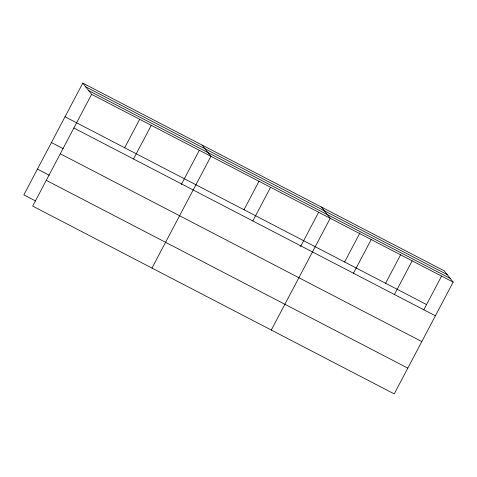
<?xml version="1.0" encoding="UTF-8"?>
<svg xmlns="http://www.w3.org/2000/svg" width="477" height="477" viewBox="0 0 477 477"><rect width="100%" height="100%" fill="white"/><g stroke="black" fill="none" stroke-linecap="round" stroke-linejoin="round"><path stroke-width="0.72" d="M82.783 83.105L91.614 94.339L32.68 206.112L394.217 393.895L453.15 282.122L444.32 270.888L82.783 83.105L23.85 194.878L35.65 201.008M124.682 147.763L139.701 119.268M133.518 158.99L151.269 125.32M181.278 184.545L199.356 150.255M151.99 268.08L210.923 156.307L202.087 145.074M243.991 209.731L259.011 181.236M252.822 220.958L270.572 187.288M300.582 246.514L318.666 212.223M271.294 330.048L330.227 218.275L321.397 207.042M344.615 261.998L359.98 232.859M353.451 273.226L371.201 239.555M385.589 283.278L400.614 254.79M394.425 294.512L412.176 260.836M423.844 309.716L441.583 276.07M85.699 86.814L447.229 274.597M88.698 90.63L450.234 278.413M91.614 94.339L453.15 282.122M65.027 116.776L426.563 304.559M73.863 128.009L435.4 315.792M51.438 142.551L63.238 148.681M60.275 153.779L421.805 341.568M37.439 169.108L49.238 175.232M46.275 180.336L407.805 368.119"/></g></svg>
